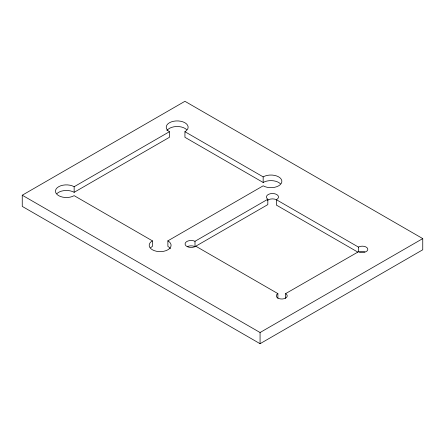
<?xml version="1.0" encoding="UTF-8"?>
<svg xmlns="http://www.w3.org/2000/svg" width="445" height="445" viewBox="0 0 445 445"><rect width="100%" height="100%" fill="white"/><g stroke="black" fill="none" stroke-linecap="round" stroke-linejoin="round"><path stroke-width="0.67" d="M22.25 195.216L184.931 101.299L422.75 238.603L422.75 249.784L260.069 343.701L22.25 206.397L22.25 195.216L260.069 332.521L422.75 238.603M184.931 131.709L263.167 176.882A10.958 6.325 0 0 1 278.665 176.882A10.958 6.325 0 0 1 278.665 185.826A10.958 6.325 0 0 1 263.167 185.826L167.887 240.84A10.958 6.325 0 0 1 167.887 249.784A10.958 6.325 0 0 1 152.396 249.784A10.958 6.325 0 0 1 152.396 240.84L74.154 195.667A10.958 6.325 0 0 1 58.657 195.667A10.958 6.325 0 0 1 58.657 186.722A10.958 6.325 0 0 1 74.154 186.722L169.434 131.709A10.958 6.325 0 0 1 169.434 122.764A10.958 6.325 0 0 1 184.931 122.764A10.958 6.325 0 0 1 184.931 131.709L184.931 137.299L263.167 182.472A10.958 6.325 0 0 1 280.406 183.779M56.916 193.619A10.958 6.325 0 0 1 74.154 192.312L169.434 137.299L169.434 131.709M277.886 298.306L277.886 293.611L195.772 246.202A6.052 3.493 0 0 1 187.25 246.652A6.052 3.493 0 0 1 186.477 241.73A6.052 3.493 0 0 1 194.999 241.285L267.818 199.243A6.052 3.493 0 0 1 268.591 194.326A6.052 3.493 0 0 1 277.113 194.771A6.052 3.493 0 0 1 276.339 199.688L276.339 205.056L357.869 252.131M187.64 246.48A6.052 3.493 0 0 1 194.999 246.652L267.818 204.611L267.818 199.243M285.634 298.306L285.634 293.611L358.609 251.659A5.479 3.165 0 0 0 366.012 251.675A5.479 3.165 0 0 0 366.686 247.42A5.479 3.165 0 0 0 359.399 246.663L358.47 247.109L276.339 199.688M358.47 247.109L358.47 251.803M263.167 176.882L263.167 182.472M260.069 332.521L260.069 343.701M194.999 241.285L194.999 246.652M167.887 240.84L167.887 246.43A10.958 6.325 0 0 1 170.435 248.738M152.396 240.84L152.396 246.43A10.958 6.325 0 0 0 150.655 247.737M74.154 186.722L74.154 192.312M285.634 293.611A5.479 3.165 0 0 1 285.634 298.083A5.479 3.165 0 0 1 277.886 298.083A5.479 3.165 0 0 1 277.886 293.611M166.886 130.663A10.958 6.325 0 0 1 176.226 126.525A10.958 6.325 0 0 1 186.672 129.662M267.523 200.361A6.052 3.493 0 0 1 275.95 199.521M359.399 252.026A5.479 3.165 0 0 1 364.872 251.903"/></g></svg>
